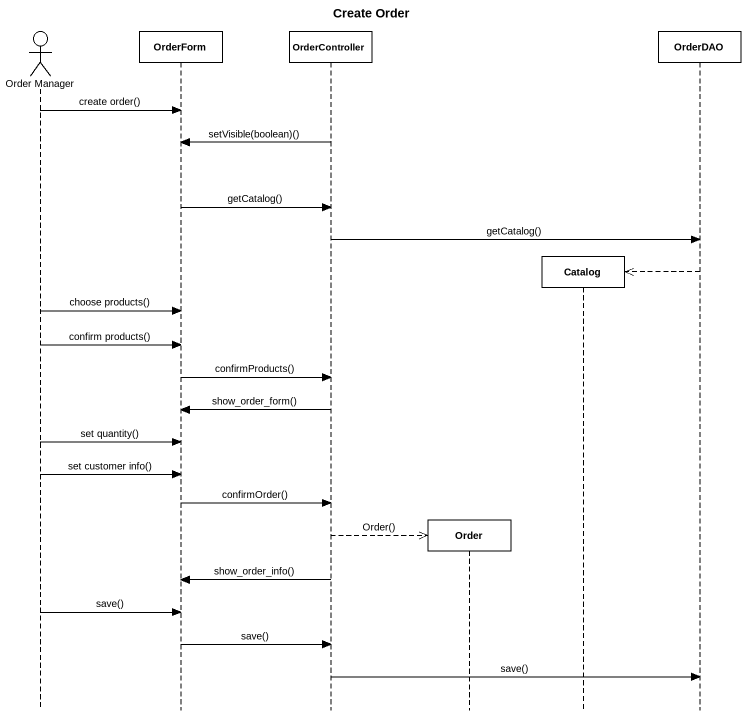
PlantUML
@startuml
title Create Order
hide footbox
actor "Order Manager" as Order_Manager
participant OrderForm
participant OrderController
participant Order
participant Catalog
participant OrderDAO

Order_Manager -> OrderForm : create order()
OrderController -> OrderForm : setVisible(boolean)()
OrderForm -> OrderController : getCatalog()
OrderController -> OrderDAO : getCatalog()
OrderDAO -->> Catalog **
Order_Manager -> OrderForm : choose products()
Order_Manager -> OrderForm : confirm products()
OrderForm -> OrderController : confirmProducts()
OrderController -> OrderForm : show_order_form()
Order_Manager -> OrderForm : set quantity()
Order_Manager -> OrderForm : set customer info()
OrderForm -> OrderController : confirmOrder()
OrderController -->> Order ** : Order()
OrderController -> OrderForm : show_order_info()
Order_Manager -> OrderForm : save()
OrderForm -> OrderController : save()
OrderController -> OrderDAO : save()
@enduml
